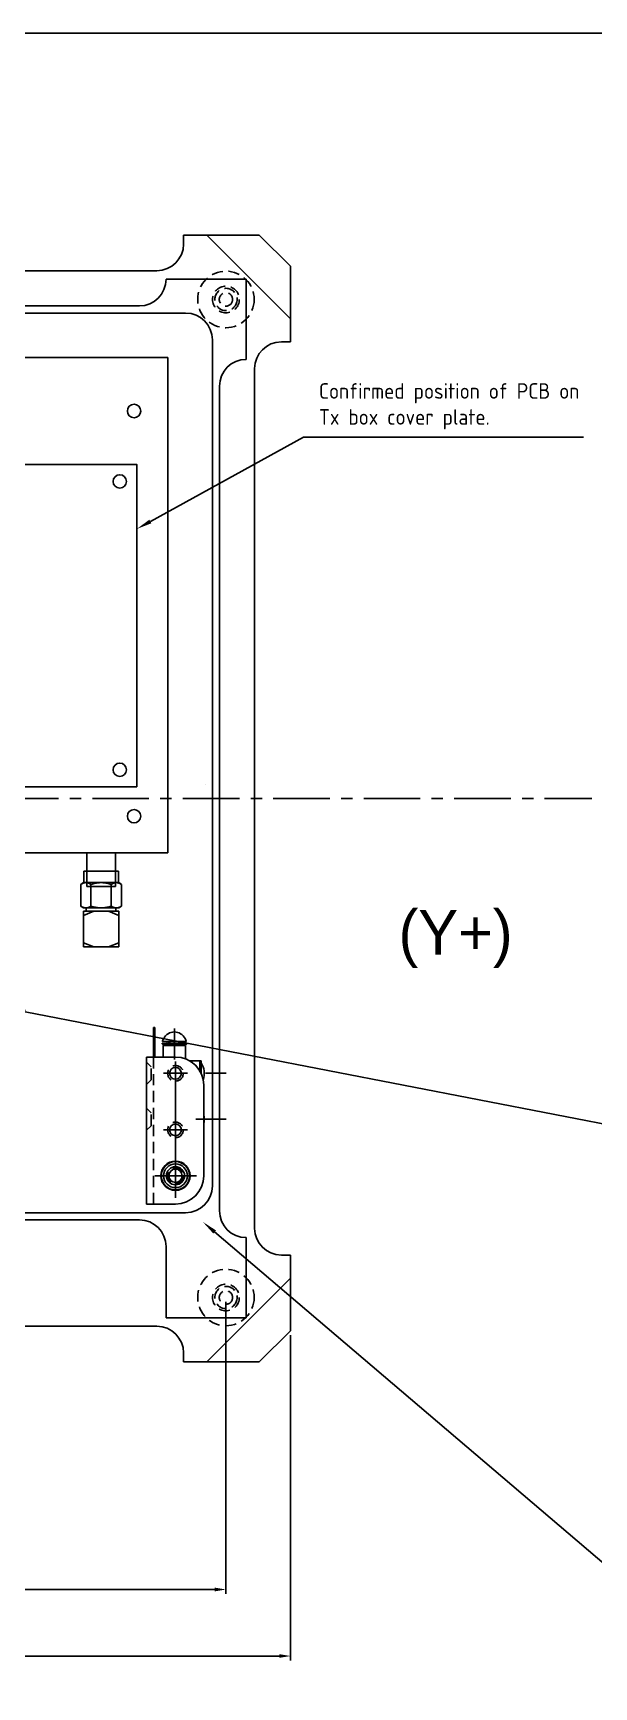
# Model space of a CAD drawing. Header units: millimetres. Extents: x 0 to 840, y 0 to 594.
# Drawn here: x 433.7 to 559.7, y 222.6 to 594 of the extents above; entities that cross this region are included whole.
import ezdxf

# ---------------------------------------------------------------- set-up
doc = ezdxf.new("R2010")
doc.units = ezdxf.units.MM
doc.header["$LTSCALE"] = 0.4
doc.header["$PDMODE"] = 3
doc.linetypes.add('CENTER', pattern=[50.8, 31.75, -6.35, 6.35, -6.35])
doc.linetypes.add('HIDDEN', pattern=[9.525, 6.35, -3.175])
doc.layers.add('AM_5', color=3, linetype='Continuous', lineweight=25)
for name, color, linetype in [('CL', 3, 'CENTER'), ('DIM', 6, 'Continuous'), ('HID', 2, 'HIDDEN'), ('L0', 7, 'Continuous'), ('OUT', 1, 'Continuous'), ('S2', 7, 'Continuous'), ('SECT', 4, 'Continuous')]:
    doc.layers.add(name, color=color, linetype=linetype)
doc.styles.add('ACISOTS', font='isocp.shx', dxfattribs={"height": 1})
doc.dimstyles.new('AM_ISO$0', dxfattribs={"dimtxt": 3.5, "dimasz": 2.5, "dimexe": 1, "dimexo": 1, "dimgap": 1.5, "dimtad": 1, "dimdsep": 46, "dimtxsty": 'Standard', "dimcen": 0, "dimclrd": 256, "dimclre": 256, "dimclrt": 2, "dimadec": 0, "dimazin": 2, "dimtp": 0.1, "dimtm": 0.1, "dimtfac": 0.71, "dimtdec": 3, "dimtmove": 0, "dimatfit": 3, "dimfxl": 1, "dimlwd": -1, "dimlwe": -1, "dimarcsym": 0})

# ---------------------------------------------------------------- blocks, each defined once
blk = doc.blocks.new('*D5')
at = {"layer": 'AM_5'}
for p, q in [((238.39, 301.53), (238.39, 228.5)), ((491.49, 301.53), (491.49, 228.5)), ((240.89, 229.5), (488.99, 229.5))]:
    blk.add_line(p, q, dxfattribs=at)
for points in [[(240.89, 229.92), (240.89, 229.09), (238.39, 229.5)], [(488.99, 229.92), (488.99, 229.09), (491.49, 229.5)]]:
    blk.add_solid(points, dxfattribs=at)
at = {"layer": 'Defpoints', "color": 0}
for p in [(238.39, 302.53), (491.49, 302.53), (491.49, 229.5)]:
    blk.add_point(p, dxfattribs=at)
at = {"layer": 'AM_5', "color": 2, "insert": (364.94, 232.75), "char_height": 3.5, "attachment_point": 5}
blk.add_mtext('253.1', dxfattribs=at)
blk = doc.blocks.new('*D6')
at = {"layer": 'AM_5'}
for p, q in [((252.86, 309.02), (252.86, 243.44)), ((477.01, 309.02), (477.01, 243.44)), ((255.36, 244.44), (474.51, 244.44))]:
    blk.add_line(p, q, dxfattribs=at)
for points in [[(255.36, 244.86), (255.36, 244.03), (252.86, 244.44)], [(474.51, 244.86), (474.51, 244.03), (477.01, 244.44)]]:
    blk.add_solid(points, dxfattribs=at)
at = {"layer": 'Defpoints', "color": 0}
for p in [(252.86, 310.02), (477.01, 310.02), (477.01, 244.44)]:
    blk.add_point(p, dxfattribs=at)
at = {"layer": 'AM_5', "color": 2, "insert": (364.94, 247.69), "char_height": 3.5, "attachment_point": 5}
blk.add_mtext('224.15', dxfattribs=at)
blk = doc.blocks.new('*S14')
at = {"layer": 'AM_5', "color": 3}
for p, q in [((564.52, 248), (474.47, 324.74)), ((637.09, 248), (564.52, 248))]:
    blk.add_line(p, q, dxfattribs=at)
blk.add_trace([(474.77, 325.09), (474.17, 324.39), (471.81, 327.01)], dxfattribs=at)
at = {"layer": 'AM_5', "color": 2, "insert": (568.02, 249.75), "char_height": 3.5, "attachment_point": 7, "style": 'ACISOTS'}
blk.add_mtext('Release power switches. 2 Places', dxfattribs=at)
blk = doc.blocks.new('*S15')
at = {"layer": 'AM_5', "color": 3}
for p, q in [((494.4, 503.23), (460.03, 484.31)), ((557.35, 503.23), (494.4, 503.23))]:
    blk.add_line(p, q, dxfattribs=at)
blk.add_trace([(459.8, 484.71), (460.25, 483.9), (456.96, 482.62)], dxfattribs=at)
at = {"layer": 'AM_5', "color": 2, "insert": (497.9, 504.98), "char_height": 3.5, "attachment_point": 7, "style": 'ACISOTS'}
blk.add_mtext('Confirmed position of PCB on\\PTx box cover plate.\\P', dxfattribs=at)
blk = doc.blocks.new('*S16')
at = {"layer": 'AM_5', "color": 3}
for p, q in [((577.44, 345.99), (431.92, 374.19)), ((683.41, 345.99), (577.44, 345.99))]:
    blk.add_line(p, q, dxfattribs=at)
blk.add_trace([(432.01, 374.64), (431.84, 373.74), (428.49, 374.86)], dxfattribs=at)
at = {"layer": 'AM_5', "color": 2, "insert": (580.94, 347.74), "char_height": 3.5, "attachment_point": 7, "style": 'ACISOTS'}
blk.add_mtext('Hole positions and box location changed 13 Apl 09\\P   Other drawings to be similarly modified\\P', dxfattribs=at)

msp = doc.modelspace()

# ---------------------------------------------------------------- linework, layer by layer
at = {"linetype": 'Continuous'}
for p, q in [((467.486, 548.646), (484.507, 548.646)), ((467.486, 546.621), (467.486, 548.646)), ((472.797, 548.548), (491.565, 529.779)), ((484.507, 548.646), (491.486, 541.667)), ((491.486, 524.646), (491.486, 541.667)), ((491.486, 524.646), (489.461, 524.646)), ((491.486, 319.546), (489.461, 319.546)), ((491.486, 319.546), (491.486, 302.525)), ((484.507, 295.546), (491.486, 302.525)), ((467.486, 297.571), (467.486, 295.546)), ((467.486, 295.546), (484.507, 295.546))]:
    msp.add_line(p, q, dxfattribs=at)
for p, q in [((461.486, 540.621), (268.386, 540.621)), ((463.561, 538.721), (463.561, 538.721)), ((481.561, 538.721), (463.561, 538.721)), ((481.561, 538.721), (481.561, 520.721)), ((457.561, 532.721), (272.311, 532.721)), ((467.961, 531.121), (261.911, 531.121)), ((473.961, 525.121), (473.961, 335.071)), ((481.561, 520.721), (481.561, 520.721)), ((481.586, 520.746), (481.586, 520.746)), ((483.461, 518.646), (483.461, 325.546)), ((475.561, 514.721), (475.561, 329.471)), ((445.761, 402.338), (445.761, 409.921)), ((452.161, 402.338), (452.161, 409.921)), ((452.161, 405.738), (445.761, 405.738)), ((452.161, 402.338), (445.761, 402.338)), ((467.961, 329.071), (261.911, 329.071)), ((457.561, 327.471), (272.311, 327.471)), ((481.561, 323.471), (481.561, 305.471)), ((463.561, 321.471), (463.561, 305.471)), ((491.486, 314.334), (472.698, 295.546)), ((481.561, 305.471), (463.561, 305.471)), ((461.486, 303.571), (268.386, 303.571)), ((467.486, 297.799), (467.486, 297.846))]:
    msp.add_line(p, q)
at = {"color": 7, "linetype": 'Continuous'}
for p, q in [((452.837, 405.738), (445.084, 405.738)), ((445.084, 405.738), (445.084, 403.204)), ((452.837, 405.738), (452.837, 403.204)), ((444.397, 402.776), (445.008, 403.204)), ((444.397, 397.882), (444.397, 402.776)), ((445.008, 403.204), (452.913, 403.204)), ((446.679, 397.882), (446.679, 402.776)), ((451.243, 397.882), (451.243, 402.776)), ((453.525, 402.776), (452.913, 403.204)), ((453.525, 397.882), (453.525, 402.776)), ((445.008, 397.529), (444.397, 397.882)), ((445.008, 397.529), (452.913, 397.529)), ((445.642, 397.529), (445.642, 396.794)), ((452.28, 397.529), (452.28, 396.794)), ((452.913, 397.529), (453.525, 397.882)), ((445.008, 396.794), (445.008, 388.762)), ((445.008, 396.794), (452.913, 396.794)), ((445.008, 395.849), (447.324, 396.794)), ((452.913, 395.849), (450.598, 396.794)), ((452.913, 396.794), (452.913, 388.762)), ((445.008, 389.708), (447.324, 388.762)), ((445.008, 388.762), (452.913, 388.762)), ((452.913, 389.708), (450.598, 388.762))]:
    msp.add_line(p, q, dxfattribs=at)
msp.add_lwpolyline([(0, 0), (0, 594), (840, 594), (840, 0), (0, 0)], close=True)
for centre, start, end in [((461.486, 546.621), 270, 360), ((457.561, 538.721), 270, 0), ((467.961, 525.121), 0, 90), ((489.461, 518.646), 90, 180), ((481.561, 514.721), 90, 180), ((467.961, 335.071), 270, 0), ((457.561, 321.471), 0, 90), ((481.561, 329.471), 180, 270), ((489.461, 325.546), 180, 270), ((461.486, 297.571), 0, 90)]:
    msp.add_arc(centre, 6, start, end)
for points, knots in [([(444.397, 402.776), (444.475, 402.831), (444.628, 402.93), (444.861, 403.051), (445.088, 403.139), (445.313, 403.192), (445.464, 403.204), (445.538, 403.204)], [0, 0, 0, 0, 0.2861765, 0.5455921, 0.7862379, 1.0148543, 1.237502, 1.237502, 1.237502, 1.237502]), ([(445.538, 403.204), (445.612, 403.204), (445.763, 403.192), (445.988, 403.139), (446.215, 403.051), (446.448, 402.93), (446.601, 402.831), (446.679, 402.776)], [0, 0, 0, 0, 0.2226892, 0.4513248, 0.6919554, 0.951303, 1.237502, 1.237502, 1.237502, 1.237502]), ([(446.679, 402.776), (446.838, 402.832), (447.15, 402.932), (447.615, 403.053), (448.068, 403.14), (448.515, 403.192), (448.813, 403.204), (448.961, 403.204)], [0, 0, 0, 0, 0.5058749, 0.9820085, 1.4400216, 1.8883718, 2.332646, 2.332646, 2.332646, 2.332646]), ([(448.961, 403.204), (449.109, 403.204), (449.407, 403.192), (449.854, 403.14), (450.307, 403.053), (450.772, 402.932), (451.084, 402.832), (451.243, 402.776)], [0, 0, 0, 0, 0.4443566, 0.8927422, 1.3507227, 1.8267305, 2.332646, 2.332646, 2.332646, 2.332646]), ([(451.243, 402.776), (451.321, 402.831), (451.474, 402.93), (451.707, 403.051), (451.934, 403.139), (452.159, 403.192), (452.31, 403.204), (452.384, 403.204)], [0, 0, 0, 0, 0.2861765, 0.5455921, 0.7862379, 1.0148543, 1.237502, 1.237502, 1.237502, 1.237502]), ([(452.384, 403.204), (452.458, 403.204), (452.609, 403.192), (452.834, 403.139), (453.061, 403.051), (453.294, 402.93), (453.447, 402.831), (453.525, 402.776)], [0, 0, 0, 0, 0.2226892, 0.4513248, 0.6919554, 0.951303, 1.237502, 1.237502, 1.237502, 1.237502]), ([(444.397, 397.882), (444.475, 397.837), (444.627, 397.755), (444.859, 397.655), (445.015, 397.606), (445.094, 397.586), (445.095, 397.585)], [0, 0, 0, 0, 0.26929584, 0.51891185, 0.75526772, 0.76085427, 0.76085427, 0.76085427, 0.76085427]), ([(445.095, 397.585), (445.167, 397.567), (445.29, 397.543), (445.414, 397.533), (445.465, 397.53)], [0, 0, 0, 0, 0.2226833, 0.37386135, 0.37386135, 0.37386135, 0.37386135]), ([(445.538, 397.529), (445.613, 397.529), (445.764, 397.539), (445.99, 397.583), (446.217, 397.655), (446.448, 397.755), (446.601, 397.837), (446.679, 397.882)], [0, 0, 0, 0, 0.2244326, 0.4527159, 0.689063, 0.9386179, 1.2079223, 1.2079223, 1.2079223, 1.2079223]), ([(446.679, 397.882), (446.837, 397.836), (447.147, 397.754), (447.609, 397.654), (448.062, 397.582), (448.512, 397.539), (448.812, 397.529), (448.961, 397.529)], [0, 0, 0, 0, 0.4923367, 0.9617801, 1.4182325, 1.8685485, 2.316624, 2.316624, 2.316624, 2.316624]), ([(448.961, 397.529), (449.11, 397.529), (449.41, 397.539), (449.86, 397.582), (450.313, 397.654), (450.775, 397.754), (451.085, 397.836), (451.243, 397.882)], [0, 0, 0, 0, 0.4481518, 0.8985114, 1.3549441, 1.8242713, 2.3166239, 2.3166239, 2.3166239, 2.3166239]), ([(451.243, 397.882), (451.321, 397.837), (451.473, 397.755), (451.705, 397.655), (451.932, 397.583), (452.158, 397.539), (452.309, 397.529), (452.384, 397.529)], [0, 0, 0, 0, 0.2692958, 0.5189118, 0.7552677, 0.9835281, 1.2079223, 1.2079223, 1.2079223, 1.2079223]), ([(452.457, 397.53), (452.508, 397.533), (452.632, 397.543), (452.755, 397.567), (452.826, 397.585)], [0, 0, 0, 0, 0.15121652, 0.37386013, 0.37386013, 0.37386013, 0.37386013]), ([(452.826, 397.585), (452.828, 397.586), (452.906, 397.606), (453.063, 397.655), (453.294, 397.755), (453.447, 397.837), (453.525, 397.882)], [0, 0, 0, 0, 0.00564927, 0.24199634, 0.49155126, 0.76085568, 0.76085568, 0.76085568, 0.76085568])]:
    msp.add_open_spline(points, degree=3, knots=knots, dxfattribs=at)
for points in [[(445.465, 397.53), (445.489, 397.529), (445.514, 397.529), (445.538, 397.529)], [(452.384, 397.529), (452.408, 397.529), (452.433, 397.529), (452.457, 397.53)]]:
    msp.add_open_spline(points, degree=3, dxfattribs=at)
at = {"layer": 'CL'}
msp.add_line((182.856, 422.096), (559.204, 422.096), dxfattribs=at)
at = {"layer": 'DIM'}
msp.add_line((472.45, 425.326), (472.45, 425.326), dxfattribs=at)
at = {"layer": 'HID', "color": 6, "linetype": 'Continuous'}
for p, q in [((460.747, 364.028), (460.747, 370.632)), ((461.001, 370.632), (460.747, 370.632)), ((461.001, 364.028), (461.001, 370.632)), ((463.028, 368.194), (462.977, 368.194)), ((467.864, 368.194), (467.814, 368.194)), ((465.675, 364.028), (459.173, 364.028)), ((459.173, 331.008), (459.173, 364.028)), ((462.676, 367.178), (462.66, 366.988)), ((462.66, 366.988), (462.852, 366.822)), ((463.294, 367.101), (462.676, 367.178)), ((462.676, 367.178), (462.867, 367.012)), ((468.101, 367.483), (462.741, 367.482)), ((462.867, 367.012), (462.852, 366.822)), ((462.867, 367.012), (462.852, 366.822)), ((463.482, 366.898), (462.852, 366.822)), ((463.482, 367.101), (462.867, 367.012)), ((462.881, 366.593), (462.881, 364.028)), ((467.961, 366.593), (462.881, 366.593)), ((463.294, 367.101), (463.532, 367.101)), ((463.482, 367.101), (463.482, 366.898)), ((463.482, 366.898), (463.779, 366.898)), ((463.549, 367.178), (463.508, 366.988)), ((463.508, 366.988), (464.009, 366.822)), ((463.549, 367.178), (464.05, 367.012)), ((463.918, 367.101), (463.549, 367.178)), ((465.116, 367.101), (463.918, 367.101)), ((464.009, 367.101), (464.009, 367.482)), ((464.05, 367.012), (464.009, 366.822)), ((464.411, 366.898), (464.009, 366.822)), ((464.009, 366.822), (464.009, 366.593)), ((464.411, 367.101), (464.05, 367.012)), ((464.411, 367.101), (464.411, 366.898)), ((465.421, 366.898), (464.411, 366.898)), ((465.137, 367.178), (465.086, 366.988)), ((465.086, 366.988), (465.705, 366.822)), ((465.116, 366.898), (465.086, 366.988)), ((465.137, 367.178), (465.756, 367.012)), ((466.431, 367.101), (465.421, 367.101)), ((465.756, 367.012), (465.705, 366.822)), ((465.726, 367.101), (465.756, 367.012)), ((466.924, 366.898), (465.726, 366.898)), ((466.431, 367.101), (466.833, 367.178)), ((466.431, 367.101), (466.431, 366.898)), ((466.431, 366.898), (466.792, 366.988)), ((466.833, 367.178), (466.792, 366.988)), ((466.792, 366.988), (467.293, 366.822)), ((466.833, 367.178), (466.833, 367.482)), ((466.833, 367.178), (467.334, 367.012)), ((466.833, 366.593), (466.833, 366.898)), ((466.924, 366.898), (467.293, 366.822)), ((467.063, 367.101), (467.359, 367.101)), ((467.334, 367.012), (467.293, 366.822)), ((467.548, 366.898), (467.31, 366.898)), ((467.36, 367.101), (467.99, 367.178)), ((467.36, 367.101), (467.36, 366.898)), ((467.36, 366.898), (467.975, 366.988)), ((467.548, 366.898), (468.166, 366.822)), ((467.961, 366.593), (467.961, 363.602)), ((467.99, 367.178), (467.975, 366.988)), ((467.975, 366.988), (468.166, 366.822)), ((467.99, 367.178), (468.182, 367.012)), ((468.182, 367.012), (468.166, 366.822)), ((468.872, 363.164), (471.111, 363.164)), ((471.111, 363.164), (471.111, 360.961)), ((471.415, 363.139), (471.111, 363.139)), ((471.415, 363.139), (471.415, 360.393)), ((472.025, 337.358), (472.025, 357.678)), ((459.173, 331.008), (465.675, 331.008))]:
    msp.add_line(p, q, dxfattribs=at)
at = {"layer": 'HID', "linetype": 'CENTER'}
for p, q in [((465.421, 370.474), (465.421, 363.497)), ((468.394, 360.37), (462.957, 360.37)), ((465.675, 357.645), (465.675, 362.994)), ((465.675, 344.841), (465.675, 350.541)), ((468.394, 347.67), (462.957, 347.67)), ((465.675, 342.306), (465.675, 332.429)), ((461.043, 337.358), (470.367, 337.358))]:
    msp.add_line(p, q, dxfattribs=at)
at = {"layer": 'HID', "linetype": 'Continuous'}
for p, q in [((460.979, 364.028), (460.376, 364.028)), ((465.675, 357.999), (465.675, 350.16)), ((465.675, 345.458), (465.675, 341.72))]:
    msp.add_line(p, q, dxfattribs=at)
at = {"layer": 'HID', "linetype": 'HIDDEN'}
for p, q in [((460.747, 331.008), (460.747, 364.028)), ((464.399, 367.101), (464.399, 367.482)), ((464.399, 366.593), (464.399, 366.896)), ((466.443, 367.104), (466.443, 367.482)), ((466.443, 366.593), (466.443, 366.898)), ((459.173, 362.847), (460.201, 361.818)), ((460.201, 358.923), (460.201, 361.818)), ((459.173, 357.894), (460.201, 358.923)), ((459.173, 352.535), (460.201, 351.506)), ((460.201, 348.61), (460.201, 351.506)), ((459.173, 347.582), (460.201, 348.61))]:
    msp.add_line(p, q, dxfattribs=at)
at = {"layer": 'HID'}
for centre, radius in [((477.012, 534.173), 6.35), ((477.012, 534.173), 3), ((477.012, 534.173), 2.5), ((477.012, 534.173), 1.5), ((477.012, 310.02), 6.35), ((477.012, 310.02), 3), ((477.012, 310.02), 2.5), ((477.012, 310.02), 1.5)]:
    msp.add_circle(centre, radius, dxfattribs=at)
at = {"layer": 'HID', "linetype": 'HIDDEN'}
for centre in [(465.675, 360.37), (465.675, 347.67), (465.675, 337.358)]:
    msp.add_circle(centre, 1.753, dxfattribs=at)
at = {"layer": 'HID', "color": 6, "linetype": 'Continuous'}
for centre, radius in [((465.675, 360.37), 1.321), ((465.675, 347.67), 1.321), ((465.675, 337.358), 3.289), ((465.675, 337.358), 3.175), ((465.675, 337.358), 2.667), ((465.675, 337.358), 2.032), ((465.675, 337.358), 1.499)]:
    msp.add_circle(centre, radius, dxfattribs=at)
for centre, radius, start, end in [((465.421, 366.987), 2.725, 153.72131, 169.52853), ((465.421, 366.987), 2.68, 26.75892, 153.24108), ((465.421, 366.987), 2.725, 10.47259, 26.27869), ((465.675, 357.678), 6.35, 0, 90), ((467.955, 360.37), 4.197, 340.01129, 34.46364), ((467.955, 350.058), 4.197, 345.86872, 14.13128), ((465.675, 337.358), 6.35, 270, 360)]:
    msp.add_arc(centre, radius, start, end, dxfattribs=at)
at = {"layer": 'L0', "linetype": 'CENTER'}
for p, q in [((472.428, 360.37), (477.069, 360.37)), ((470.215, 350.058), (477.069, 350.058))]:
    msp.add_line(p, q, dxfattribs=at)
at = {"layer": 'S2'}
msp.add_line((445.761, 409.921), (452.161, 409.921), dxfattribs=at)
at = {"layer": 'SECT'}
for p, q in [((463.961, 521.121), (367.761, 521.121)), ((463.961, 521.121), (463.961, 409.921)), ((463.961, 409.921), (367.761, 409.921))]:
    msp.add_line(p, q, dxfattribs=at)
msp.add_lwpolyline([(402.351, 424.731), (456.961, 424.731), (456.961, 497.121), (402.351, 497.121)], close=True, dxfattribs=at)
for centre in [(456.361, 509.121), (453.151, 493.311), (453.151, 428.541), (456.361, 418.121)]:
    msp.add_circle(centre, 1.5, dxfattribs=at)

# ---------------------------------------------------------------- block references
at = {"layer": 'AM_5'}
for name in ['*S15', '*S16', '*S14']:
    msp.add_blockref(name, (0, 0), dxfattribs=at)

# ---------------------------------------------------------------- texts
at = {"layer": 'OUT'}
msp.add_text('(Y+)', height=10, dxfattribs=at).set_placement((515.791, 387.016))

# ---------------------------------------------------------------- dimensions: what is measured, and where the dimension line sits
at = {"layer": 'AM_5'}
for base, p1, p2, picture, middle in [((477.012, 244.444), (252.859, 310.02), (477.012, 310.02), '*D6', (364.936, 247.694)), ((491.486, 229.503), (238.386, 302.525), (491.486, 302.525), '*D5', (364.936, 232.753))]:
    dim = msp.add_linear_dim(base=base, p1=p1, p2=p2, dimstyle='AM_ISO$0', dxfattribs=at)
    dim.commit()
    dim.dimension.update_dxf_attribs({"geometry": picture, "text_midpoint": middle})

doc.saveas('drawing.dxf')
